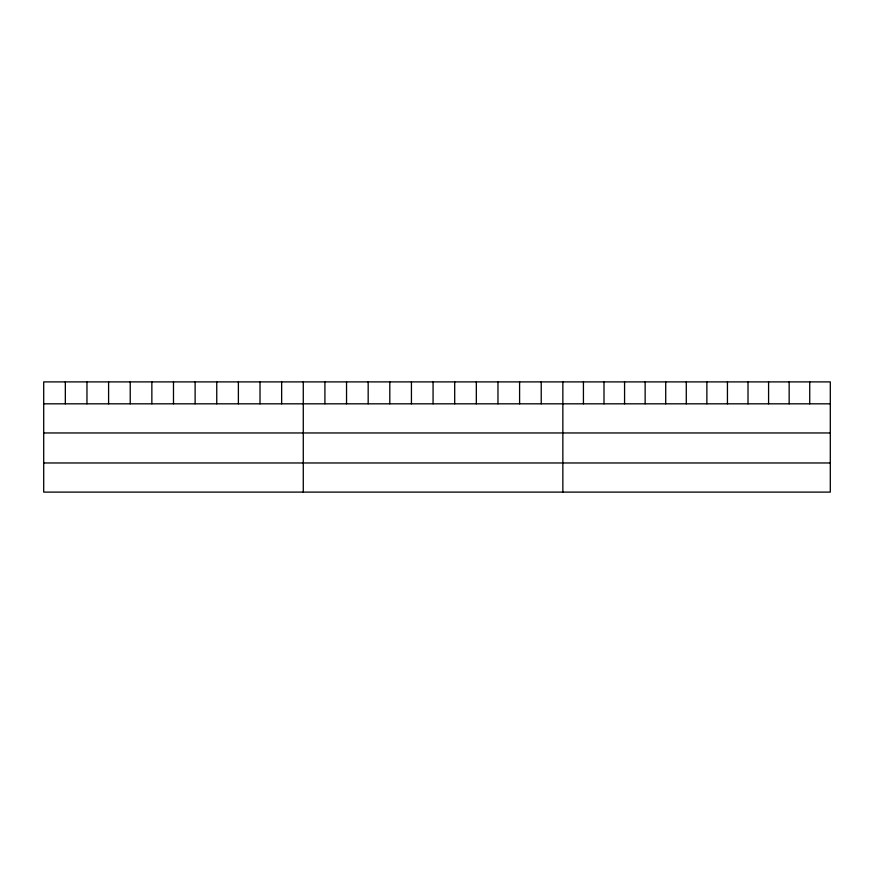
<?xml version="1.0" encoding="UTF-8"?>
<svg xmlns="http://www.w3.org/2000/svg" width="874" height="874" viewBox="0 0 874 874"><rect width="100%" height="100%" fill="white"/><g stroke="black" fill="none" stroke-linecap="round" stroke-linejoin="round"><path stroke-width="1.31" d="M830.3 403.821L830.3 492.106L43.7 492.106L43.7 381.894L830.3 381.894L830.3 403.821L43.7 403.821M43.7 432.958L830.3 432.958M43.7 462.969L830.3 462.969M809.728 381.894L809.728 403.821M789.156 381.894L789.156 403.821M768.585 381.894L768.585 403.821M748.013 381.894L748.013 403.821M727.441 381.894L727.441 403.821M706.869 381.894L706.869 403.821M686.287 381.894L686.287 403.821M665.715 381.894L665.715 403.821M645.143 381.894L645.143 403.821M624.571 381.894L624.571 403.821M604 381.894L604 403.821M583.428 381.894L583.428 403.821M562.856 381.894L562.856 492.106M541.225 381.894L541.225 403.821M519.593 381.894L519.593 403.821M497.962 381.894L497.962 403.821M476.33 381.894L476.33 403.821M454.699 381.894L454.699 403.821M433.067 381.894L433.067 403.821M411.436 381.894L411.436 403.821M389.804 381.894L389.804 403.821M368.173 381.894L368.173 403.821M346.541 381.894L346.541 403.821M324.909 381.894L324.909 403.821M303.278 381.894L303.278 492.106M281.647 381.894L281.647 403.821M260.015 381.894L260.015 403.821M238.383 381.894L238.383 403.821M216.752 381.894L216.752 403.821M195.12 381.894L195.12 403.821M173.489 381.894L173.489 403.821M151.858 381.894L151.858 403.821M130.226 381.894L130.226 403.821M108.595 381.894L108.595 403.821M86.963 381.894L86.963 403.821M65.332 381.894L65.332 403.821"/></g></svg>
